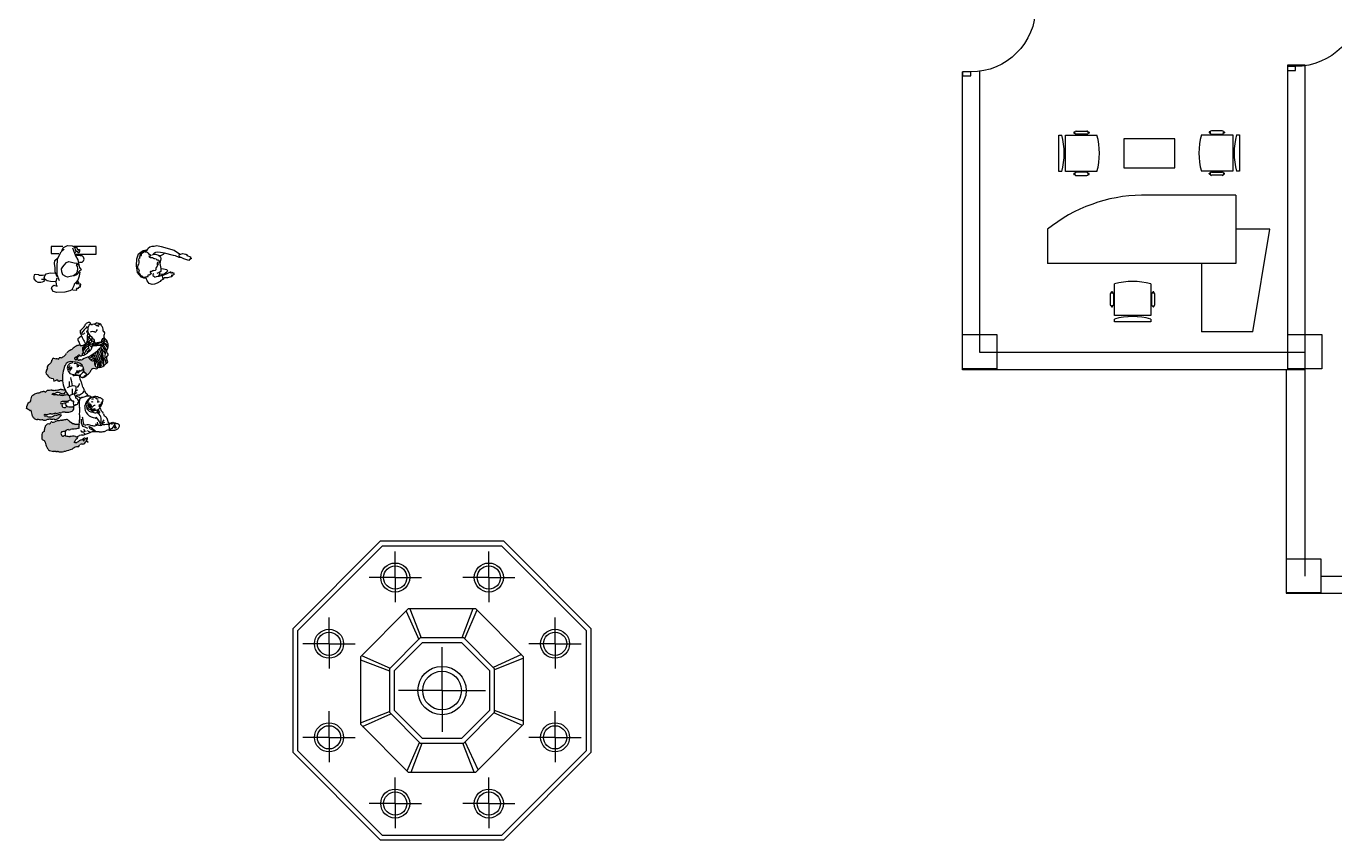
# Model space of a CAD drawing. Header units: millimetres. Extents: x -17017 to 2697, y 1903 to 18260.
# Drawn here: x -17005.772 to -17002.712, y 18220.826 to 18222.729 of the extents above; entities that cross this region are included whole.
import ezdxf

# ---------------------------------------------------------------- set-up
doc = ezdxf.new("R2010")
doc.units = ezdxf.units.MM
for name, color, linetype in [('1', 7, 'Continuous'), ('A-Door', 150, 'Continuous'), ('A-Glaz', 92, 'Continuous'), ('BONGDO', 8, 'Continuous'), ('DIEN HOA', 111, 'Continuous'), ('DIENHOA', 3, 'Continuous'), ('NT', 1, 'Continuous'), ('PUB_TITLE', 4, 'Continuous')]:
    doc.layers.add(name, color=color, linetype=linetype)

# ---------------------------------------------------------------- blocks, each defined once
blk = doc.blocks.new('CHAIREXECUTIVE')
for p, q in [((0, 411), (0, 445)), ((0, 445), (426, 445)), ((0, 0), (0, 369)), ((0, 369), (426, 369)), ((162, 369), (162, 382)), ((264, 369), (264, 382)), ((426, 445), (426, 411)), ((426, 369), (426, 0)), ((-47, 244), (-47, 117)), ((-35, 257), (-35, 266)), ((-22, 257), (-35, 257)), ((-32, 269), (-25, 269)), ((-22, 266), (-22, 257)), ((-9, 117), (-9, 244)), ((435, 117), (435, 244)), ((448, 266), (448, 257)), ((448, 257), (461, 257)), ((457, 269), (451, 269)), ((461, 257), (461, 266)), ((473, 244), (473, 117)), ((-35, 104), (-22, 104)), ((-22, 104), (-35, 104)), ((-35, 104), (-35, 95)), ((-32, 92), (-25, 92)), ((-22, 95), (-22, 104)), ((461, 104), (448, 104)), ((448, 104), (461, 104)), ((448, 95), (448, 104)), ((457, 92), (451, 92)), ((461, 104), (461, 95))]:
    blk.add_line(p, q)
for centre, radius, start, end in [((213, 1165), 783, 254.2216, 285.7784), ((-35, 244), 12.7, 90, 180), ((-32, 266), 3.17, 90, 180), ((-25, 266), 3.17, 0, 90), ((-22, 244), 12.7, 0, 90), ((448, 244), 12.7, 90, 180), ((451, 266), 3.17, 90, 180), ((457, 266), 3.17, 0, 90), ((461, 244), 12.7, 0, 90), ((-35, 117), 12.7, 180, 270), ((-32, 95), 3.17, 180, 270), ((-25, 95), 3.17, 270, 0), ((-22, 117), 12.7, 270, 0), ((213, 754), 783, 254.2216, 285.7784), ((448, 117), 12.7, 180, 270), ((451, 95), 3.17, 180, 270), ((457, 95), 3.17, 270, 0), ((461, 117), 12.7, 270, 0)]:
    blk.add_arc(centre, radius, start, end)
blk = doc.blocks.new('desk')
at = {"color": 0}
for p, q in [((-89.837, 100.636), (-90.237, 100.636)), ((-90.237, 98.436), (-90.237, 100.636)), ((-89.437, 98.436), (-89.437, 99.536)), ((-91.037, 98.236), (-91.037, 98.836)), ((-90.237, 98.836), (-91.037, 98.836)), ((-89.437, 98.436), (-90.237, 98.436)), ((-89.837, 98.036), (-89.837, 98.436)), ((-91.037, 98.236), (-89.837, 98.036))]:
    blk.add_line(p, q, dxfattribs=at)
blk.add_lwpolyline([(-89.119, 99.742), (-89.119, 99.148), (-88.78, 99.148), (-88.78, 99.742)], close=True, dxfattribs=at)
blk.add_arc((-91.24, 99.503), 1.803, 1.0469, 38.9193, dxfattribs=at)
at = {"color": 0, "xscale": 0.001000000000004775, "yscale": 0.001000000000004775, "zscale": 0.001000000000004775}
blk.add_blockref('CHAIREXECUTIVE', (-89.162, 100.058), dxfattribs=at)
for p, rotation in [((-90.475, 99.428), 90), ((-88.733, 98.837), 180)]:
    blk.add_blockref('CHAIREXECUTIVE', p, dxfattribs=dict(at, rotation=rotation))
blk = doc.blocks.new('A$C087A3AA9')
at = {"layer": 'A-Door'}
for points in [[(853, 95), (853, 853), (805, 853), (805, 95)], [(47, 95), (47, 0), (0, 0), (0, 95)], [(900, 95), (900, 0), (853, 0), (853, 95)]]:
    blk.add_lwpolyline(points, close=True, dxfattribs=at)
at = {"layer": 'A-Glaz'}
blk.add_line((829, 853), (829, 95), dxfattribs=at)
at = {"layer": 'NT'}
blk.add_arc((805, 95), 758, 90, 180, dxfattribs=at)
blk = doc.blocks.new('DIAODENG')
at = {"layer": '1'}
for q in [(0, 450), (-450, 0), (0, -450), (426, 0)]:
    blk.add_line((0, 0), q, dxfattribs=at)
blk.add_circle((0, 0), 200, dxfattribs=at)
at = {"layer": 'PUB_TITLE', "color": 4}
blk.add_circle((0, 0), 250, dxfattribs=at)
blk = doc.blocks.new('DP022')
at = {"layer": '1'}
for p, q in [((-372, 821), (-240, 529)), ((-334, 844), (-215, 544)), ((318, 844), (205, 544)), ((361, 832), (232, 536)), ((-844, 318), (-544, 205)), ((-832, 361), (-536, 232)), ((821, 372), (529, 240)), ((844, 334), (544, 215)), ((-844, -334), (-544, -215)), ((-821, -372), (-529, -240)), ((832, -361), (536, -232)), ((844, -318), (544, -205)), ((-361, -832), (-232, -536)), ((372, -821), (240, -529)), ((-318, -844), (-205, -544)), ((334, -844), (215, -544))]:
    blk.add_line(p, q, dxfattribs=at)
at = {"layer": '1', "color": 1}
for points in [[(639, 1544), (-639, 1544), (-1544, 639), (-1544, -639), (-639, -1544), (639, -1544), (1544, -639), (1544, 639)], [(349, 844), (-349, 844), (-844, 349), (-844, -349), (-349, -844), (349, -844), (844, -349), (844, 349)], [(225, 544), (-225, 544), (-544, 225), (-544, -225), (-225, -544), (225, -544), (544, -225), (544, 225)], [(204, 494), (-204, 494), (-494, 204), (-494, -204), (-204, -494), (204, -494), (494, -204), (494, 204)]]:
    blk.add_lwpolyline(points, close=True, dxfattribs=at)
at = {"layer": 'PUB_TITLE', "color": 4}
blk.add_lwpolyline([(619, 1494), (-619, 1494), (-1494, 619), (-1494, -619), (-619, -1494), (619, -1494), (1494, -619), (1494, 619)], close=True, dxfattribs=at)
at = {"layer": '1', "xscale": 0.6, "yscale": 0.6, "zscale": 0.6}
for p in [(-484, 1169), (484, 1169), (-1169, 484), (1169, 484), (-1169, -484), (1169, -484), (-484, -1169), (484, -1169)]:
    blk.add_blockref('DIAODENG', p, dxfattribs=at)
at = {"layer": '1'}
blk.add_blockref('DIAODENG', (0, 0), dxfattribs=at)
blk = doc.blocks.new('n39')
at = {"layer": 'BONGDO'}
h = blk.add_hatch(color=256, dxfattribs=at)
h.dxf.hatch_style = 1
h.paths.add_polyline_path([(-216, 382, -0.402822), (-124, 426, -0.170226), (-15, 390, -0.183566), (3, 316, 0.351445), (21, 299, -0.281692), (37, 269, 0.05894), (75, 302, -0.100457), (95, 337, -0.202492), (118, 350, 0.063842), (156, 345, 0.041572), (171, 364, -0.000659), (171, 364, 0.011392), (170, 364, -0.283194), (135, 380, -0.163814), (132, 426, 0.331273), (131, 437, 0.126647), (117, 438, -0.202554), (94, 441, 0.154215), (82, 452, -0.1664), (57, 485, 0.062284), (-10, 456, -0.029984), (-35, 448, 0.151735), (-45, 448, -0.129472), (-63, 445, 0.179628), (-90, 451, -0.00909), (-101, 460, -0.060256), (-104, 471, -0.073175), (-91, 483, 0.005102), (-65, 499, -0.079175), (-46, 506, 0.337682), (-23, 499, -0.043928), (-17, 502, -0.256333), (-2, 536, -0.225133), (-10, 590, -0.10641), (25, 637, -0.18564), (-37, 619, 0.065767), (-39, 632, -0.053368), (-74, 618, 0.052492), (-102, 602, 0.093556), (-109, 594, 0.051355), (-134, 576, -0.031852), (-148, 566, 0.072633), (-173, 551, 0.067868), (-196, 528, -0.061147), (-220, 496, -0.06476), (-260, 474, 0.042214), (-285, 474, -0.198974), (-296, 457, 0.079324), (-320, 462, -0.026377), (-348, 470, 0.480336), (-368, 447, -0.169308), (-383, 414, -0.019677), (-412, 388, 0.094463), (-425, 365, 0.075429), (-420, 348, -0.101521), (-432, 324, 0.074918), (-440, 300, 0.25), (-425, 276, 0.270045), (-354, 232, 0.022363), (-346, 200, 0.053792), (-309, 218, -0.286891), (-292, 201, 0.228205), (-272, 208, 0.042704), (-245, 207, -0.123393)])
h = blk.add_hatch(color=256, dxfattribs=at)
h.dxf.hatch_style = 1
h.paths.add_polyline_path([(-334, -175, -0.059969), (-318, -176, 0.042073), (-286, -171, -0.150353), (-274, -169, 0.102718), (-255, -164, -0.04706), (-213, -162, 0.011746), (-156, -160, 0.220975), (-114, -128, 0.082448), (-114, -90, -0.062528), (-125, -97, -0.07644), (-189, -95, 0.263122), (-208, -106, -0.223207), (-248, -96, -0.27712), (-246, -65), (-248, -64, 0.183939), (-260, -67, -0.52324), (-262, -41, -0.142596), (-234, -37, -0.127222), (-193, -38, -0.111353), (-147, -19, -0.247247), (-163, 32), (-171, 29, -0.013638), (-182, 44, 0.033341), (-196, 40, 0.01322), (-246, 32, -0.002825), (-268, 38, 0.104525), (-284, 40, -0.030189), (-306, 42, 0.021726), (-338, 42, -0.062251), (-370, 47, -0.199994), (-351, 56, 0.064723), (-325, 62, -0.240394), (-295, 67, -0.09838), (-263, 57, 0.143993), (-221, 57, 0.138189), (-207, 83, -0.013794), (-215, 100, -0.031863), (-256, 103, 0.055542), (-286, 101, -0.009815), (-351, 94, -0.078452), (-368, 95, 0.075862), (-398, 92, 0.039144), (-424, 90), (-449, 70, 0.485208), (-473, 78, 0.061126), (-522, 61, 0.069304), (-536, 60, 0.064385), (-581, 42, 0.061191), (-603, 24, -0.024321), (-617, -35, -0.136089), (-629, -45), (-634, -47, 0.259816), (-668, -120, -0.101627), (-629, -142), (-615, -140, -0.028508), (-596, -208, 0.153298), (-576, -234, 0.085988), (-541, -250, -0.051411), (-514, -251, -0.054003), (-495, -256, -0.320318), (-476, -250, 0.040167), (-455, -257, 0.074374), (-433, -252, -0.076532), (-386, -244, 0.025266), (-346, -240), (-339, -248, 0.186965), (-295, -234, 0.0045), (-258, -198, 0.178199), (-308, -195, -0.06157), (-334, -194, -0.116019), (-375, -215, -0.15364), (-421, -213, 0.136005), (-453, -210, -0.385276), (-453, -186, 0.140477), (-398, -180, -0.084078), (-379, -182, 0.051058)])
h = blk.add_hatch(color=256, dxfattribs=at)
h.dxf.hatch_style = 1
h.paths.add_polyline_path([(-181, -442, -0.01559), (-211, -441, -0.011727), (-213, -432, -0.017272), (-238, -442, -0.358134), (-251, -440, -0.292053), (-260, -420, -0.351026), (-253, -392, -0.057942), (-214, -387), (-212, -387, -0.095127), (-204, -377, -0.174955), (-176, -366, 0.109768), (-150, -363, -0.02393), (-93, -358, -0.064759), (-49, -349, 0.394517), (-55, -332, -0.111198), (-55, -309, 0.022543), (-106, -304), (-109, -300, 0.165781), (-132, -298), (-135, -282, -0.075147), (-158, -274, -0.010543), (-184, -252, 0.132038), (-200, -249, 0.02259), (-245, -255, -0.114674), (-259, -256, 0.166974), (-274, -260, 0.013009), (-296, -263, 0.133193), (-337, -274, -0.101976), (-368, -276, 0.097573), (-382, -277, -0.194388), (-396, -301, 0.135), (-425, -301, 0.205544), (-450, -335, 0.107832), (-458, -386, 0.13677), (-484, -407, 0.072639), (-487, -475, 0.135772), (-461, -492, -0.138639), (-448, -514, 0.081172), (-429, -571, 0.104818), (-408, -601, 0.139644), (-353, -619, -0.10127), (-321, -623, 0.089702), (-302, -622, -0.160644), (-290, -627, 0.068711), (-229, -621, -0.077039), (-212, -622, -0.033217), (-138, -599, -0.049696), (-109, -579, -0.093539), (-81, -568, -0.067155), (-57, -566, 0.02995), (-40, -540, -0.003185), (-15, -534, 0.04249), (8, -531, 0.109916), (25, -514, 0.027891), (46, -475, 0.027251), (47, -462), (45, -459, 0.045082), (32, -477, 0.127569), (16, -465, 0.143761), (2, -470, -0.017356), (-21, -485, 0.205251), (-50, -496, -0.117529), (-70, -509, -0.329897), (-110, -514, 0.106013), (-96, -494, 0.07846), (-90, -483, -0.082939), (-78, -472, 0.034442), (-70, -467, 0.360987), (-71, -447), (-71, -446, -0.0067), (-79, -448, -0.173955), (-94, -445, 0.084405), (-158, -447, -0.059446)])
h.paths.add_polyline_path([(9, -483), (9, -483), (9, -483), (9, -483)], flags=16)
for p, q in [((-424, 90), (-449, 70)), ((-215, 100), (-212, 100)), ((-207, 83), (-207, 90)), ((-629, -45), (-634, -47)), ((-629, -142), (-615, -140)), ((-248, -64), (-246, -65)), ((-246, -65), (-237, -65)), ((-192, -39), (-178, -39)), ((-114, -91), (-114, -88)), ((-346, -240), (-339, -248)), ((-132, -298), (-135, -282)), ((-109, -300), (-106, -304)), ((-106, -304), (-106, -304)), ((-71, -447), (-71, -445)), ((-55, -309), (-51, -309)), ((9, -483), (-5, -491)), ((-5, -497), (7, -491)), ((-5, -491), (-5, -497)), ((7, -491), (9, -483)), ((9, -483), (9, -477)), ((17, -489), (9, -483)), ((35, -497), (51, -513)), ((54, -511), (36, -494)), ((47, -462), (45, -459)), ((51, -513), (54, -511))]:
    blk.add_line(p, q, dxfattribs=at)
for centre, radius, start, end in [((-14, 476), 154, 112.9118, 123.6905), ((-123, 790), 179, 285.9457, 297.0579), ((-349, 450), 19.1, 87.6782, 190.3047), ((-260, 736), 280, 251.5647, 257.5904), ((-323, 386), 75.9, 69.163, 89.851), ((-311, 479), 26.6, 302.2761, 347.2897), ((-267, 329), 145, 87.4562, 97.1251), ((-323, 640), 177, 290.8071, 305.6284), ((-340, 612), 166, 315.8556, 329.852), ((-102, 457), 118, 127.2354, 142.7657), ((-110, 471), 102, 111.6735, 128.2907), ((-225, 679), 137, 304.509, 311.8064), ((-36, 466), 147, 119.8747, 131.634), ((-85, 579), 28.6, 120.9643, 149.0367), ((-358, 286), 83.2, 152.9963, 170.1344), ((-486, 365), 67.6, 322.7657, 345.9531), ((-357, 343), 71.4, 140.7648, 162.3502), ((-368, 373), 57.9, 187.762, 205.0165), ((-721, 774), 494, 308.6603, 313.1695), ((-423, 451), 55.3, 316.9754, 355.4134), ((172, 269), 103, 138.271, 161.217), ((122, 317), 33.3, 96.5821, 142.3706), ((156, 497), 151, 255.3882, 270), ((54, 446), 144, 315.607, 324.7829), ((-409, 302), 30.4, 182.8908, 239.0358), ((-353, 315), 82.1, 208.346, 268.7939), ((11, 304), 372, 191.0646, 196.1889), ((-410, 382), 192, 289.1884, 301.5047), ((-314, 195), 22.9, 14.6206, 78.6515), ((-289, 225), 23.9, 263.5802, 315.0005), ((-253, 366), 159, 263.2087, 272.386), ((-82, 445), 212, 304.3014, 317.643), ((-1208, 139), 615, 343.6416, 349.2145), ((-516, -57), 119, 123.3075, 137.314), ((-492, -122), 187, 103.8391, 118.5748), ((-525, 10), 51.1, 87.5107, 103.3687), ((-427, -132), 215, 102.3611, 116.3527), ((-464, 65), 16.1, 19.801, 123.3331), ((-403, -75), 167, 88.452, 97.4186), ((-372, -5), 100, 87.663, 105.0159), ((-349, 29), 27.2, 93.9431, 139.1816), ((-332, 173), 131, 253.4146, 267.663), ((-355, 150), 55.9, 256.6302, 274.5734), ((-505, 1749), 1663, 275.3444, 277.5938), ((-359, 159), 103, 274.1844, 288.9973), ((-322, -327), 369, 87.5107, 92.4893), ((-305, 35), 33.6, 73.0453, 127.1136), ((-278, 223), 184, 261.3479, 268.2645), ((-304, -19), 86.3, 61.4106, 83.8852), ((-262, -33), 136, 87.4555, 100.1718), ((-279, 1), 38.9, 73.3026, 97.1712), ((276, 1988), 2024, 254.4229, 255.0703), ((-242, 129), 74.6, 253.6123, 286.3877), ((-209, 417), 317, 261.6169, 268.9169), ((-69, -899), 948, 97.6952, 100.7248), ((-261, 95), 54.8, 316.7865, 348.2578), ((-165, -64), 109, 95.9055, 106.7118), ((-585, -115), 82.8, 125.5508, 183.8082), ((-702, -227), 112, 49.1779, 72.3894), ((-641, -18), 29.3, 294.3028, 325.3017), ((-1203, -338), 621, 12.086, 18.6177), ((-252, -53), 15.5, 127.7724, 238.2539), ((-241, -86), 49.6, 82.0938, 114.5556), ((-250, -82), 18.2, 81.0424, 122.7322), ((-216, -117), 82.1, 73.3026, 103.0612), ((-169, -98), 62.8, 282.3793, 332.2221), ((-228, -109), 116, 350.8688, 9.1312), ((-543, -189), 55.8, 199.4421, 234.3041), ((-514, -142), 111, 236.313, 255.9716), ((-534, -383), 134, 81.3216, 93.0937), ((-526, -340), 89.6, 69.7831, 82.1476), ((-481, -266), 17.5, 71.7172, 142.7619), ((-424, -124), 136, 247.5229, 256.7236), ((-441, -198), 17.4, 137.8591, 222.1409), ((-459, -180), 76.2, 273.4678, 290.4817), ((-436, -87), 101, 260.195, 292.1808), ((-443, -271), 61.7, 68.6844, 99.6643), ((-398, -347), 52.8, 120.4666, 166.9267), ((-385, -400), 156, 90.1767, 107.6824), ((-410, -355), 55.6, 74.6232, 105.3768), ((-394, -141), 76.9, 250.0415, 284.98), ((-393, -236), 56.2, 76.3028, 95.5269), ((-418, -272), 36.6, 308.3774, 352.3791), ((-406, 154), 399, 272.8152, 278.6046), ((-373, -312), 35.9, 82.2345, 104.5261), ((-390, 40), 222, 272.6422, 284.3337), ((-400, -119), 99.3, 284.8341, 311.3053), ((-357, -199), 78.3, 262.0863, 285.3768), ((-335, -184), 64.1, 266.4681, 308.8282), ((-296, -343), 80.1, 90, 120.347), ((-329, -245), 70, 80.8459, 94.5734), ((-316, -86), 109, 260.0914, 274.1844), ((-330, 13), 189, 273.6518, 283.2885), ((-288, -264), 71.8, 65.927, 106.343), ((-219, -696), 440, 97.1253, 100.1067), ((-2245, 1827), 2837, 313.4201, 314.4514), ((-277, -190), 20.7, 82.3601, 116.5624), ((-277, -120), 49.5, 273.691, 297.1499), ((-260, -279), 23, 86.9871, 124.9049), ((-254, -226), 30.3, 259.779, 285.946), ((-227, -383), 221, 86.4587, 97.2361), ((-154, -756), 509, 95.1946, 100.3363), ((-242, 1063), 1225, 271.3168, 274.0086), ((-197, -279), 30.3, 64.798, 95.4696), ((347, 370), 818, 229.4927, 232.2714), ((-119, -203), 80.8, 238.4771, 258.4394), ((-122, -333), 36.1, 68.1815, 105.8333), ((-134, -878), 575, 82.0925, 87.2427), ((-253, -452), 235, 168.7996, 185.4181), ((-434, -443), 61.8, 112.7152, 143.8673), ((-336, -379), 122, 158.601, 183.2192), ((-83, -458), 15.6, 324.2472, 43.6428), ((-442, -436), 59.2, 220.1549, 251.0823), ((-492, -526), 45.8, 15.717, 47.2895), ((-265, -483), 186, 189.3598, 207.9224), ((-347, -535), 89, 203.1978, 227.1329), ((-348, -514), 106, 235.4506, 267.249), ((0, -1167), 585, 103.6705, 111.2804), ((-24, -733), 176, 118.9352, 130.3152), ((-150, -471), 58.5, 311.9884, 336.1944), ((-94, -484), 34.3, 241.207, 314.2373), ((-66, -648), 81.3, 100.631, 122.0064), ((-130, -469), 42.3, 323.1312, 341.0762), ((-53, -513), 47.2, 121.9424, 140.9073), ((-64, -656), 89.9, 85.5867, 100.9545), ((-114, -410), 71.9, 299.7459, 307.6364), ((-86, -460), 51.3, 288.6558, 315.0012), ((-266, -416), 257, 324.2944, 331.1564), ((-22, -524), 38.9, 88.5311, 135.5429), ((457, -2528), 2049, 103.3069, 104.0368), ((-217, -142), 395, 299.7138, 303.6911), ((-20, -400), 134, 272.0455, 281.7775), ((18, -491), 26.2, 95.4406, 128.1639), ((-23, -485), 55.7, 302.7363, 329.4279), ((1, -501), 39.1, 38.9899, 68.0695), ((-321, -303), 405, 328.7373, 334.9075), ((133, -540), 120, 137.6037, 147.9288), ((-67, -456), 114, 350.5381, 356.7821), ((-345, -700), 80.8, 72.3621, 95.4925), ((-314, -571), 52, 261.8696, 282.3728), ((-304, -643), 21.6, 47.7841, 84.2892), ((-284, -403), 224, 268.5497, 284.2725), ((-225, -677), 56.1, 76.6152, 94.2366)]:
    blk.add_arc(centre, radius, start, end, dxfattribs=at)
at = {"layer": 'DIENHOA'}
for p, q in [((36, 774), (52, 776)), ((-60, 294), (-37, 335)), ((7, 247), (-1, 255)), ((29, 258), (18, 272)), ((-107, 52), (-171, 29)), ((-131, 113), (-134, 43)), ((-147, -19), (-142, -19)), ((-117, -37), (-115, -47)), ((-112, -37), (-117, -37)), ((-106, -83), (-90, -71)), ((-90, -71), (-77, -71)), ((-63, -43), (-53, -38)), ((55, -83), (57, -106)), ((163, -28), (177, -26)), ((138, -226), (141, -236)), ((141, -236), (150, -220)), ((210, -297), (243, -251)), ((245, -284), (210, -297)), ((310, -294), (313, -292)), ((313, -292), (319, -291)), ((323, -299), (324, -291)), ((334, -302), (323, -299)), ((324, -287), (339, -277)), ((334, -302), (324, -287)), ((339, -277), (350, -293)), ((373, -299), (374, -291)), ((-214, -387), (-205, -387)), ((13, -379), (32, -384)), ((301, -370), (325, -353)), ((354, -331), (351, -326)), ((370, -347), (354, -331)), ((362, -309), (380, -335)), ((380, -349), (370, -347)), ((380, -335), (381, -344)), ((381, -344), (380, -349))]:
    blk.add_line(p, q, dxfattribs=at)
for centre, radius, start, end in [((-151, 953), 196, 305.2918, 320.8274), ((-15, 788), 23.1, 166.5048, 203.4343), ((-69, 768), 35, 350.0382, 18.4343), ((-12, 783), 31.7, 223.5547, 326.702), ((803, 121), 1046, 136.5528, 142.091), ((-117, 944), 164, 315.7725, 331.461), ((60, 852), 34.9, 96.882, 156.86), ((62, 772), 26.4, 119.3554, 176.2752), ((94, 744), 47.2, 148.6384, 184.9699), ((91, 791), 42.5, 166.5386, 195.544), ((219, 795), 169, 169.5339, 177.986), ((-68, 731), 128, 13.4206, 22.4311), ((-3, 871), 71.9, 320.5732, 338.2044), ((65, 831), 56.6, 86.4235, 99.3015), ((36, 856), 30.5, 336.6051, 6.3383), ((79, 853), 14.1, 54.9373, 152.7352), ((69, 869), 17.8, 345.6512, 93.6349), ((108, 716), 63.8, 70.1892, 119.0618), ((104, 941), 78.3, 256.9377, 271.9755), ((137, 754), 113, 92.7271, 105.3168), ((137, 790), 15.8, 242.758, 326.8439), ((169, 830), 52.5, 104.2541, 135.2503), ((214, 972), 134, 231.9677, 255.9598), ((178, 783), 28.1, 126.8695, 182.2899), ((141, 942), 90.2, 277.7875, 305.2643), ((151, 803), 77.5, 57.5211, 86.6767), ((199, 859), 11.4, 61.3824, 122.437), ((232, 866), 27.8, 173.4969, 208.0655), ((148, 796), 82.3, 356.0926, 43.5195), ((241, 786), 11.8, 156.0021, 231.666), ((235, 738), 38.9, 70.6357, 91.5582), ((227, 762), 24.1, 318.7601, 31.9717), ((12, 622), 107, 107.6447, 136.4037), ((6, 696), 71.6, 180, 216.3547), ((-87, 619), 49.8, 0.3871, 44.9989), ((-30, 709), 90.2, 265.4518, 307.5184), ((583, 984), 657, 199.8274, 211.8892), ((150, 476), 186, 119.7356, 151.2029), ((118, 532), 141, 131.3504, 155.6464), ((123, 484), 145, 115.9055, 154.3103), ((-17, 687), 65, 310.3644, 355.1805), ((-188, 709), 237, 353.3999, 7.5471), ((124, 634), 87.3, 127.1591, 151.1093), ((111, 673), 63.7, 177.3475, 221.1866), ((100, 676), 58, 115.3761, 149.7639), ((132, 613), 85.1, 121.1508, 157.4498), ((693, 1277), 820, 219.0608, 225.985), ((84, 618), 24.2, 148.781, 185.7697), ((-144, 575), 207, 2.3082, 11.3102), ((94, 620), 33.5, 121.4204, 160.8291), ((122, 663), 66.9, 208.55, 223.9591), ((-75, 741), 150, 345.6784, 358.6971), ((84, 707), 14, 192.9949, 281.1959), ((90, 616), 19.3, 107.8355, 171.7022), ((39, 560), 66.5, 36.1707, 58.3696), ((70, 676), 28, 284.5599, 356.0299), ((63, 730), 97.3, 282.4171, 312.9356), ((124, 706), 41.6, 197.829, 244.5816), ((72, 494), 200, 75.3697, 85.8152), ((141, 591), 49, 102.6791, 170.8703), ((95, 594), 75.3, 64.9856, 81.4694), ((136, 590), 34.1, 101.7939, 142.4598), ((183, 68), 548, 87.7933, 97.7647), ((104, 670), 26.1, 341.3328, 42.2653), ((154, 666), 25.7, 190.3019, 217.9766), ((129, 505), 119, 75.4955, 90), ((135, 532), 107, 72.4903, 92.8985), ((141, 660), 11.9, 233.6076, 290.6812), ((57, 1198), 557, 279.1328, 286.0747), ((351, 519), 217, 147.7455, 153.4651), ((118, 685), 71.2, 314.309, 335.7895), ((151, 355), 280, 78.3079, 86.5936), ((111, 411), 258, 61.0834, 72.5463), ((203, 588), 27.2, 42.5656, 87.7095), ((139, 600), 67.6, 0, 13.4204), ((182, 513), 119, 65.9145, 77.5929), ((190, 677), 24.7, 326.3178, 19.6838), ((287, 649), 82.2, 142.269, 153.4417), ((178, 581), 94.3, 48.538, 67.8925), ((177, 582), 113, 53.7584, 70.2621), ((221, 723), 24.5, 272.7271, 329.6195), ((83, 686), 161, 330.7643, 9.0047), ((149, 531), 122, 10.1492, 48.1222), ((221, 680), 26.1, 29.4297, 60.8306), ((187, 537), 111, 27.4718, 63.8299), ((263, 726), 26.2, 132.8403, 216.4412), ((172, 518), 150, 37.5334, 62.8336), ((349, 786), 131, 215.0772, 230.5711), ((194, 530), 151, 54.2091, 70.7334), ((220, 587), 108, 64.8521, 77.3012), ((131, 598), 161, 15.5663, 32.6229), ((218, 614), 72.7, 323.1286, 13.7499), ((270, 630), 19.4, 4.2079, 34.8719), ((-57, 433), 60.6, 124.507, 141.2476), ((-55, 479), 49.9, 188.7466, 202.5395), ((145, 747), 379, 229.4003, 231.4835), ((-847, 1803), 1521, 299.7931, 300.9623), ((-82, 500), 27.1, 255.6781, 303.6407), ((-40, 332), 138, 100.0678, 108.0032), ((-72, 622), 134, 270, 279.5267), ((-33, 443), 64, 101.0403, 119.148), ((-30, 517), 19.6, 215.1331, 289.7688), ((-1, 464), 40.8, 103.5697, 122.6766), ((22, 506), 38.9, 128.2323, 183.1562), ((50, 571), 63, 163.0006, 213.7511), ((-12, 561), 56.7, 271.2396, 299.6031), ((140, 203), 294, 104.8302, 120.7083), ((56, 570), 67.2, 210.3274, 237.4277), ((147, 474), 146, 125.1949, 160.7785), ((-361, 1087), 688, 303.2173, 307.2149), ((137, 489), 106, 130.1736, 159.8997), ((-51, 687), 182, 305.6375, 320.3542), ((118, 506), 64.8, 198.5962, 236.3861), ((-436, 382), 539, 18.6589, 21.9611), ((-1967, 3556), 3681, 303.4993, 305.3548), ((36, 551), 88.6, 289.2467, 321.515), ((70, 508), 58.9, 283.7191, 318.8892), ((-109, 660), 218, 335.7301, 346.1296), ((121, 576), 36.9, 108.6439, 141.5447), ((-203, 388), 327, 16.4777, 22.0785), ((180, 488), 69.7, 150.8382, 185.6631), ((174, 497), 65.6, 194.0346, 205.0342), ((127, 480), 16.7, 220.5977, 288.4761), ((296, 403), 183, 160.5203, 168.7249), ((191, 533), 73.1, 187.5743, 205.9127), ((248, 546), 130, 200.0692, 209.3302), ((388, 445), 256, 171.6953, 182.1191), ((112, 460), 31.6, 22.3771, 44.9964), ((200, 535), 61.4, 177.8732, 205.7862), ((221, 493), 82.8, 194.321, 207.0652), ((36, 438), 130, 12.4848, 33.0401), ((314, 566), 158, 185.709, 209.861), ((204, 542), 43.4, 149.0686, 162.4735), ((118, 438), 53, 16.1055, 31.5011), ((-250, 1057), 646, 310.1776, 314.9011), ((212, 568), 44.2, 184.095, 230.2534), ((420, 562), 254, 197.0358, 202.6239), ((25, 514), 159, 1.0287, 6.9521), ((290, 579), 122, 210.376, 215.9745), ((117, 425), 78.9, 10.7034, 29.4041), ((-343, 352), 577, 9.4888, 23.3549), ((1534, 899), 1398, 196.2608, 199.4525), ((248, 601), 43.7, 183.1962, 213.6195), ((387, 315), 208, 122.7719, 150.5826), ((-487, 384), 725, 6.4626, 15.3937), ((381, 631), 168, 197.4007, 222.5066), ((151, 529), 107, 338.6422, 47.0988), ((136, 394), 131, 7.8091, 34.1238), ((298, 551), 29.2, 138.241, 209.2502), ((278, 486), 5.99, 132.6025, 204.7764), ((217, 478), 81.7, 29.4773, 46.8403), ((202, 465), 73.2, 352.6472, 14.8567), ((197, 590), 126, 307.6461, 316.7196), ((275, 510), 15.2, 336.5701, 31.0585), ((119, 237), 365, 156.566, 184.91), ((-147, 357), 73.4, 71.7681, 159.5308), ((-134, 356), 55, 103.3345, 193.5126), ((-279, 287), 108, 14.7008, 31.9518), ((-82, 320), 100, 138.9458, 161.9346), ((99, 247), 289, 156.3632, 162.5256), ((-130, 331), 48.6, 200.9422, 267.3044), ((50, 174), 271, 134.203, 144.4629), ((-65, 266), 109, 136.6067, 155.0752), ((-149, 436), 26.6, 273.8872, 338.1365), ((70, 211), 252, 143.1307, 148.8318), ((-121, 252), 174, 52.3161, 90.9586), ((-96, 361), 46.4, 57.7372, 112.504), ((-174, 364), 110, 312.1345, 339.2063), ((-84, 411), 40.6, 58.324, 99.0574), ((-65, 369), 21.4, 77.4698, 136.7364), ((-56, 345), 29.1, 89.5836, 142.5245), ((-44, 428), 34.7, 121.667, 142.3042), ((-32, 454), 67.4, 233.972, 255.9932), ((136, 269), 208, 164.4278, 173.3143), ((68, 223), 159, 141.0636, 149.6824), ((-59, 481), 35.8, 263.9913, 293.5), ((-68, 345), 75.4, 283.9647, 339.4444), ((366, 1475), 1163, 249.1451, 251.0212), ((-39, 433), 16.4, 75.4702, 109.9821), ((-84, 660), 217, 283.0686, 289.9384), ((130, 218), 190, 142.6513, 149.9698), ((-103, 330), 106, 353.8297, 34.0453), ((-36, 330), 31.9, 344.6513, 29.8983), ((23, 319), 20.4, 183.5759, 264.9977), ((71, 427), 26.6, 30.9716, 66.0387), ((109, 467), 29.9, 240.2565, 286.0587), ((122, 412), 26.9, 71.6192, 100.4909), ((202, 408), 72.5, 165.3979, 202.6109), ((117, 451), 31, 296.441, 6.4909), ((124, 431), 9.35, 330.4681, 43.7827), ((219, 368), 84.6, 145.1412, 171.9513), ((166, 400), 36.6, 212.7367, 275.9838), ((90, 407), 74.5, 20.7924, 39.5846), ((150, 420), 3.05, 269.5031, 352.8759), ((26, 464), 135, 340.7317, 349.3006), ((181, 446), 24.9, 210.2533, 223.4796), ((75, 365), 109, 28.7821, 35.9063), ((212, 382), 49.1, 165.9654, 192.0593), ((187, 389), 22.9, 139.4023, 167.4734), ((179, 378), 16.5, 200.8521, 240.4799), ((217, 468), 50.3, 196.9888, 213.4079), ((134, 415), 37.3, 343.5061, 3.6422), ((170, 330), 33.5, 61.16, 90), ((210, 433), 42, 201.0351, 208.5097), ((159, 394), 23.6, 33.4518, 52.5912), ((135, 409), 50.8, 21.7031, 38.1537), ((116, 383), 67.1, 359.9418, 21.2949), ((271, 493), 110, 216.4658, 222.106), ((732, 446), 553, 186.5658, 189.0013), ((168, 476), 118, 278.6684, 319.3752), ((127, 398), 65, 1.9904, 18.8225), ((1298, 499), 1110, 185.1014, 187.1139), ((205, 444), 11.5, 201.7989, 233.3313), ((158, 408), 48.9, 359.8665, 34.1111), ((46, 379), 163, 354.9723, 9.9377), ((498, 572), 318, 208.1532, 213.768), ((55, 417), 184, 351.0691, 12.7361), ((216, 385), 20.3, 345.4007, 31.6982), ((289, 361), 49.4, 113.4081, 129.804), ((310, 418), 45.7, 139.1313, 158.894), ((149, 504), 155, 321.1686, 330.2546), ((695, 493), 422, 185.0813, 186.3405), ((260, 428), 23.9, 356.0993, 47.9754), ((86, 241), 333, 186.0088, 219.4156), ((295, 176), 462, 177.2292, 184.6192), ((-1111, -8), 995, 8.8964, 14.5993), ((-33, 738), 466, 257.738, 267.9624), ((-113, 276), 10.6, 156.2356, 298.5265), ((-99, 252), 17.4, 88.1803, 118.3013), ((-112, -171), 440, 81.4839, 88.3316), ((-294, 281), 272, 325.4819, 336.7974), ((95, 275), 146, 184.4047, 214.3203), ((-47, 282), 17.1, 271.9092, 355.2995), ((5, 282), 47.1, 201.9664, 228.4676), ((-6, 337), 91.9, 257.5948, 272.2458), ((-401, 47), 403, 11.9784, 21.0973), ((18, 275), 36.8, 219.9625, 234.2979), ((-15, 318), 74.6, 279.4318, 298.927), ((50, 283), 43.2, 202.3882, 224.9447), ((5, 271), 32.1, 348.6324, 60.2546), ((-14, 318), 73.6, 298.7271, 313.7818), ((-124, 42), 103, 68.8316, 129.2202), ((-107, 22), 56.8, 169.7613, 251.8157), ((-148, 4), 58, 357.4899, 52.4531), ((-204, 120), 119, 324.9279, 8.7991), ((-109, 129), 71.6, 274.3118, 299.8299), ((-70, 69), 25.2, 80.6327, 145.4395), ((-98, -43), 45.1, 6.6473, 79.6461), ((-59, 3), 35.7, 78.4124, 141.2071), ((-110, -82), 110, 47.9485, 77.428), ((-116, 175), 152, 295.2658, 306.4639), ((-5, -28), 41.8, 106.5543, 148.0835), ((-43, 107), 56.1, 287.4767, 345.3764), ((-627, 2504), 2566, 283.7602, 284.8392), ((-74, 75), 87.2, 11.3121, 39.512), ((138, 129), 131, 196.2983, 210.9687), ((212, -145), 205, 127.4905, 165.5085), ((-4, 3), 65.7, 20.8781, 63.9636), ((51, -67), 93.1, 79.4038, 103.324), ((159, -94), 123, 122.3548, 181.8036), ((72, 5), 20.6, 10.5318, 100.0802), ((147, -96), 118, 91.5312, 117.0299), ((126, -77), 86.5, 81.1807, 106.9901), ((151, -22), 23.1, 72.5708, 124.1631), ((106, -150), 176, 63.2622, 77.5931), ((177, -127), 135, 79.9472, 86.6337), ((258, 65), 83.6, 225.6647, 235.7158), ((-221, -81), 30.3, 135.0057, 208.4632), ((-218, -59), 47.8, 230.9006, 281.2307), ((-185, -379), 324, 94.7144, 100.2325), ((-179, -64), 33.3, 163.6329, 204.5472), ((-127, -130), 113, 100.539, 138.4416), ((-219, -109), 32.6, 25.6236, 74.3386), ((-190, -118), 22.2, 88.6912, 147.6577), ((-150, 112), 211, 259.4421, 276.9269), ((-146, -48), 37.2, 149.5027, 180.8931), ((-123, -46), 13.7, 39.0356, 99.2479), ((-151, -50), 54.3, 298.2545, 321.5725), ((-110, -56), 10.6, 121.5565, 190.527), ((-96, -61), 24.5, 172.9388, 244.5659), ((-86, -49), 23.9, 291.3132, 15.0741), ((94, -70), 146, 169.7347, 195.1735), ((62, -52), 113, 156.0276, 176.0089), ((-112, -131), 68.6, 358.2534, 19.3307), ((-504, -134), 461, 352.6001, 0.1572), ((139, -101), 125, 176.517, 269.7836), ((129, -46), 107, 209.4708, 225.0012), ((116, -70), 92.9, 210.2546, 266.3689), ((-391, -941), 933, 57.7255, 61.5184), ((475, -165), 429, 164.4802, 168.9871), ((608, -467), 665, 143.8372, 146.0235), ((-136, 19), 236, 327.9253, 334.5666), ((39, -52), 60, 294.105, 305.3911), ((90, -80), 20.2, 126.2573, 164.4627), ((102, -153), 35.4, 107.4493, 144.0448), ((142, -146), 81.8, 125.4631, 146.1581), ((65, -73), 15.6, 321.9898, 357.6943), ((98, -80), 18.7, 126.4199, 161.708), ((90, -116), 10.7, 98.6792, 178.2645), ((131, -242), 115, 92.5839, 112.6578), ((101, -2), 37.6, 250.0177, 289.9823), ((73, -91), 20.9, 317.2943, 346.7529), ((85, -103), 17.4, 290.6236, 352.6486), ((96, -98), 3.52, 79.9367, 145.3083), ((110, -35), 26.7, 77.7047, 122.9041), ((105, -157), 13.8, 86.6331, 126.8236), ((131, -115), 30.1, 80.3612, 160.5323), ((431, -701), 645, 116.9832, 120.2439), ((179, -350), 211, 99.2457, 110.1059), ((63, -1), 140, 296.568, 302.6472), ((199, -250), 121, 104.0357, 116.609), ((135, 11), 25, 309.0645, 332.5954), ((147, -117), 109, 77.8619, 87.6624), ((170, -11), 30.6, 249.9518, 307.2817), ((61, -132), 105, 345.4907, 358.5771), ((143, -177), 48.6, 9.6881, 62.0804), ((49, 3), 182, 311.6819, 353.3672), ((213, -137), 64.3, 94.1228, 124.9253), ((150, -65), 44.9, 312.4914, 326.3133), ((171, -184), 68.1, 62.0034, 77.7995), ((227, -118), 49, 120.967, 145.6376), ((118, -162), 93, 6.8812, 23.9609), ((59, 48), 182, 324.1391, 336.6917), ((211, -25), 20.4, 18.927, 90), ((189, -192), 46.9, 13.9397, 62.5239), ((-2, -321), 53.8, 157.6721, 192.5293), ((-495, -203), 454, 347.68, 357.7414), ((14, -196), 61, 177.9963, 204.6245), ((110, -258), 139, 174.5081, 209.5918), ((-226, -278), 222, 3.3662, 15.1777), ((212, -253), 218, 183.334, 194.3483), ((142, -74), 94, 250.4256, 277.6799), ((167, -231), 73.9, 244.7973, 258.3303), ((-26, -388), 243, 17.2491, 43.6007), ((146, -320), 17.3, 16.2402, 71.5638), ((122, -247), 86.5, 335.8724, 68.1971), ((382, -254), 223, 186.3397, 194.2685), ((153, -225), 67.7, 55.8053, 81.8693), ((205, -306), 21.2, 340.4355, 38.6576), ((365, -155), 133, 191.3091, 201.209), ((215, -261), 63.6, 34.6148, 66.1597), ((201, -282), 87.5, 5.1308, 41.007), ((221, -331), 88.4, 21.2695, 40.0282), ((322, -314), 23.4, 120.3351, 167.77), ((322, -314), 23.4, 84.3972, 97.1015), ((367, -344), 53.7, 82.2174, 127.5096), ((408, -349), 61, 125.1397, 168.5165), ((371, -393), 98.7, 66.9059, 88.8552), ((402, -321), 20.2, 346.5821, 67.9924), ((-240, -410), 22.8, 126.3832, 203.7528), ((-239, -422), 21.1, 173.0467, 238.1691), ((-214, -559), 172, 90, 103.2645), ((-244, -433), 9.71, 223.2724, 302.0891), ((-357, -63), 396, 287.3533, 291.7184), ((-182, -402), 33.6, 131.9966, 184.3989), ((-38, -400), 177, 181.4689, 193.1433), ((-181, 30), 471, 266.4238, 269.9965), ((-175, -411), 44.9, 91.313, 131.0079), ((-146, -344), 103, 250.2019, 263.8099), ((-171, -307), 59.9, 265.6015, 290.658), ((-121, -632), 189, 82.011, 101.3095), ((-74, -955), 597, 91.8688, 97.3521), ((-83, -425), 23.5, 240.2562, 279.7287), ((-36, -523), 174, 94.3573, 109.1782), ((-163, -173), 287, 287.102, 294.3474), ((-61, -344), 12.8, 335.3755, 61.4959), ((-9, -551), 121, 89.7075, 107.3533), ((-40, -402), 24.1, 18.4684, 67.8322), ((-28, -492), 98, 69.5891, 83.4176), ((-42, -481), 157, 54.1491, 78.407), ((-181, 181), 635, 285.7918, 294.2687), ((38, -213), 100, 248.5682, 264.289), ((54, -388), 50.2, 194.5334, 222.7922), ((-47, -382), 60.2, 350.9307, 22.108), ((52, -376), 67.7, 58.4467, 111.0047), ((94, -333), 63.1, 220.5992, 262.3695), ((95, -331), 30.7, 172.5691, 257.6186), ((189, -152), 215, 234.6356, 244.8479), ((122, -552), 160, 88.0045, 105.2545), ((42, -715), 399, 77.1948, 83.484), ((19, -503), 159, 53.2915, 64.1774), ((65, -391), 55.6, 32.9731, 54.6868), ((80, -436), 81, 37.294, 66.6261), ((139, -353), 34, 223.5291, 279.5985), ((146, -906), 515, 85.9658, 91.9973), ((203, -495), 184, 98.6532, 113.2398), ((198, -227), 88.6, 255.2099, 280.1982), ((189, -202), 191, 267.7975, 282.7822), ((285, -664), 357, 89.3634, 101.4248), ((232, -336), 52.6, 270, 285.1886), ((189, -240), 157, 290.9237, 297.5271), ((298, -480), 108, 88.8774, 109.8401), ((290, -328), 20.9, 65.596, 93.9815), ((137, -346), 166, 350.6646, 12.6561), ((196, 8759), 9131, 270.6556, 271.0743), ((304, -301), 56.8, 292.0778, 320.8535), ((364, -310), 60, 273.5685, 311.4271), ((378, -319), 44, 304.5494, 351.5008)]:
    blk.add_arc(centre, radius, start, end, dxfattribs=at)
blk = doc.blocks.new('Arch.Space.People11327')
at = {"layer": 'DIEN HOA', "linetype": 'Continuous'}
for p, q in [((118.345, 137.396), (118.345, 137.314)), ((118.48, 137.396), (118.345, 137.396)), ((118.489, 137.386), (118.535, 137.408)), ((118.535, 137.408), (118.591, 137.406)), ((118.591, 137.406), (118.617, 137.388)), ((118.871, 137.396), (118.609, 137.396)), ((118.637, 137.385), (118.612, 137.39)), ((118.871, 137.309), (118.871, 137.396)), ((118.345, 137.314), (118.435, 137.314)), ((118.388, 137.233), (118.42, 137.261)), ((118.415, 137.156), (118.42, 137.254)), ((118.42, 137.254), (118.464, 137.335)), ((118.464, 137.335), (118.497, 137.366)), ((118.469, 137.348), (118.489, 137.386)), ((118.596, 137.38), (118.629, 137.286)), ((118.617, 137.388), (118.629, 137.351)), ((118.636, 137.338), (118.622, 137.321)), ((118.629, 137.351), (118.636, 137.338)), ((118.629, 137.286), (118.657, 137.241)), ((118.632, 137.309), (118.871, 137.309)), ((118.652, 137.375), (118.637, 137.385)), ((118.639, 137.345), (118.652, 137.338)), ((118.684, 137.288), (118.641, 137.291)), ((118.654, 137.363), (118.652, 137.375)), ((118.652, 137.338), (118.656, 137.328)), ((118.669, 137.351), (118.654, 137.363)), ((118.656, 137.328), (118.672, 137.328)), ((118.657, 137.241), (118.669, 137.184)), ((118.659, 137.363), (118.676, 137.363)), ((118.681, 137.34), (118.669, 137.351)), ((118.676, 137.345), (118.671, 137.345)), ((118.672, 137.328), (118.681, 137.34)), ((118.676, 137.363), (118.676, 137.345)), ((118.709, 137.286), (118.684, 137.288)), ((118.724, 137.273), (118.709, 137.286)), ((118.731, 137.248), (118.724, 137.273)), ((118.724, 137.228), (118.731, 137.248)), ((118.288, 137.079), (118.333, 137.089)), ((118.333, 137.089), (118.397, 137.084)), ((118.383, 137.198), (118.388, 137.233)), ((118.392, 137.147), (118.383, 137.198)), ((118.393, 137.099), (118.392, 137.147)), ((118.417, 137.044), (118.393, 137.099)), ((118.417, 137.064), (118.415, 137.156)), ((118.465, 137.137), (118.48, 137.159)), ((118.469, 137.101), (118.465, 137.137)), ((118.483, 137.067), (118.469, 137.101)), ((118.48, 137.159), (118.499, 137.18)), ((118.499, 137.18), (118.526, 137.211)), ((118.526, 137.211), (118.55, 137.222)), ((118.55, 137.222), (118.584, 137.214)), ((118.584, 137.214), (118.615, 137.207)), ((118.615, 137.207), (118.647, 137.202)), ((118.644, 137.184), (118.636, 137.181)), ((118.636, 137.181), (118.649, 137.163)), ((118.649, 137.106), (118.639, 137.077)), ((118.644, 137.203), (118.649, 137.193)), ((118.649, 137.193), (118.644, 137.184)), ((118.647, 137.202), (118.663, 137.185)), ((118.649, 137.163), (118.652, 137.141)), ((118.652, 137.141), (118.649, 137.106)), ((118.666, 137.097), (118.658, 137.076)), ((118.663, 137.185), (118.672, 137.165)), ((118.67, 137.106), (118.666, 137.097)), ((118.669, 137.184), (118.676, 137.149)), ((118.676, 137.111), (118.67, 137.106)), ((118.681, 137.101), (118.671, 137.051)), ((118.672, 137.165), (118.676, 137.151)), ((118.676, 137.151), (118.685, 137.14)), ((118.691, 137.119), (118.676, 137.111)), ((118.677, 137.214), (118.706, 137.213)), ((118.685, 137.14), (118.693, 137.135)), ((118.695, 137.128), (118.691, 137.119)), ((118.693, 137.135), (118.695, 137.128)), ((118.706, 137.213), (118.724, 137.228)), ((118.148, 137.064), (118.143, 137.044)), ((118.143, 137.044), (118.143, 137.017)), ((118.143, 137.017), (118.164, 136.994)), ((118.168, 137.071), (118.148, 137.064)), ((118.164, 136.994), (118.189, 136.979)), ((118.198, 137.066), (118.168, 137.071)), ((118.189, 136.979), (118.223, 136.979)), ((118.21, 137.059), (118.198, 137.066)), ((118.228, 137.056), (118.21, 137.059)), ((118.223, 136.979), (118.243, 136.984)), ((118.243, 137.056), (118.228, 137.056)), ((118.255, 137.012), (118.233, 137.012)), ((118.271, 137.062), (118.243, 137.056)), ((118.243, 136.984), (118.263, 136.991)), ((118.278, 137.006), (118.255, 137.012)), ((118.263, 136.991), (118.273, 137.004)), ((118.265, 137.031), (118.273, 137.052)), ((118.275, 137.012), (118.265, 137.031)), ((118.273, 137.052), (118.288, 137.079)), ((118.298, 136.994), (118.275, 137.012)), ((118.338, 136.989), (118.298, 136.994)), ((118.398, 136.982), (118.338, 136.989)), ((118.348, 136.905), (118.358, 136.93)), ((118.358, 136.93), (118.378, 136.944)), ((118.378, 136.944), (118.417, 136.932)), ((118.403, 136.992), (118.415, 137.032)), ((118.407, 136.947), (118.403, 136.992)), ((118.417, 136.932), (118.407, 136.947)), ((118.442, 136.994), (118.417, 137.064)), ((118.515, 137.046), (118.483, 137.067)), ((118.538, 137.04), (118.515, 137.046)), ((118.569, 137.045), (118.538, 137.04)), ((118.586, 137.049), (118.569, 137.045)), ((118.613, 137.052), (118.586, 137.049)), ((118.609, 136.935), (118.587, 136.892)), ((118.639, 137.077), (118.606, 137.054)), ((118.616, 136.957), (118.609, 136.935)), ((118.64, 137.064), (118.613, 137.052)), ((118.634, 136.976), (118.616, 136.957)), ((118.657, 137.002), (118.634, 136.976)), ((118.639, 136.959), (118.647, 136.97)), ((118.667, 136.957), (118.639, 136.959)), ((118.658, 137.076), (118.64, 137.064)), ((118.647, 136.97), (118.667, 136.972)), ((118.669, 136.981), (118.652, 136.986)), ((118.671, 137.051), (118.657, 137.002)), ((118.667, 136.972), (118.669, 136.981)), ((118.691, 136.957), (118.667, 136.957)), ((118.681, 136.939), (118.694, 136.945)), ((118.689, 136.929), (118.681, 136.939)), ((118.694, 136.945), (118.691, 136.957)), ((118.37, 136.87), (118.348, 136.905)), ((118.41, 136.857), (118.37, 136.87)), ((118.505, 136.864), (118.41, 136.857)), ((118.564, 136.877), (118.505, 136.864)), ((118.587, 136.892), (118.564, 136.877)), ((118.597, 136.892), (118.642, 136.887)), ((118.642, 136.909), (118.666, 136.91)), ((118.649, 136.899), (118.642, 136.909)), ((118.642, 136.887), (118.649, 136.899)), ((118.664, 136.919), (118.689, 136.924)), ((118.669, 136.917), (118.664, 136.919)), ((118.666, 136.91), (118.669, 136.917)), ((118.689, 136.924), (118.689, 136.929))]:
    blk.add_line(p, q, dxfattribs=at)
blk = doc.blocks.new('Arch.Space.People7834')
at = {"layer": 'DIEN HOA', "linetype": 'Continuous'}
for p, q in [((119.479, 137.377), (119.499, 137.391)), ((119.499, 137.391), (119.526, 137.4)), ((119.526, 137.4), (119.55, 137.399)), ((119.55, 137.399), (119.582, 137.407)), ((119.582, 137.407), (119.632, 137.395)), ((119.632, 137.395), (119.784, 137.355)), ((119.342, 137.169), (119.345, 137.251)), ((119.345, 137.251), (119.366, 137.312)), ((119.366, 137.312), (119.422, 137.35)), ((119.369, 137.242), (119.375, 137.255)), ((119.369, 137.235), (119.369, 137.242)), ((119.375, 137.255), (119.379, 137.259)), ((119.378, 137.276), (119.383, 137.279)), ((119.38, 137.272), (119.378, 137.276)), ((119.379, 137.259), (119.384, 137.263)), ((119.384, 137.263), (119.38, 137.272)), ((119.383, 137.296), (119.382, 137.286)), ((119.401, 137.328), (119.383, 137.296)), ((119.383, 137.279), (119.384, 137.278)), ((119.384, 137.278), (119.387, 137.286)), ((119.387, 137.291), (119.402, 137.293)), ((119.387, 137.286), (119.387, 137.291)), ((119.426, 137.339), (119.401, 137.328)), ((119.402, 137.293), (119.403, 137.305)), ((119.403, 137.305), (119.407, 137.317)), ((119.407, 137.317), (119.423, 137.329)), ((119.422, 137.35), (119.475, 137.36)), ((119.423, 137.329), (119.435, 137.337)), ((119.456, 137.35), (119.426, 137.339)), ((119.435, 137.337), (119.448, 137.336)), ((119.444, 137.334), (119.451, 137.337)), ((119.448, 137.336), (119.468, 137.329)), ((119.451, 137.337), (119.47, 137.356)), ((119.468, 137.329), (119.479, 137.32)), ((119.47, 137.356), (119.479, 137.377)), ((119.479, 137.32), (119.488, 137.308)), ((119.496, 137.283), (119.487, 137.282)), ((119.487, 137.282), (119.495, 137.272)), ((119.488, 137.308), (119.507, 137.303)), ((119.495, 137.272), (119.503, 137.267)), ((119.503, 137.284), (119.496, 137.283)), ((119.509, 137.292), (119.503, 137.284)), ((119.503, 137.267), (119.515, 137.267)), ((119.507, 137.303), (119.509, 137.292)), ((119.515, 137.267), (119.529, 137.267)), ((119.529, 137.267), (119.541, 137.26)), ((119.53, 137.295), (119.542, 137.307)), ((119.534, 137.305), (119.53, 137.295)), ((119.548, 137.317), (119.534, 137.305)), ((119.541, 137.26), (119.545, 137.255)), ((119.542, 137.307), (119.566, 137.307)), ((119.545, 137.255), (119.556, 137.255)), ((119.564, 137.328), (119.548, 137.317)), ((119.556, 137.255), (119.572, 137.254)), ((119.593, 137.33), (119.564, 137.328)), ((119.566, 137.307), (119.6, 137.295)), ((119.572, 137.254), (119.577, 137.246)), ((119.577, 137.246), (119.581, 137.24)), ((119.581, 137.24), (119.594, 137.239)), ((119.624, 137.326), (119.593, 137.33)), ((119.594, 137.239), (119.602, 137.236)), ((119.6, 137.295), (119.624, 137.274)), ((119.602, 137.236), (119.61, 137.226)), ((119.613, 137.291), (119.635, 137.296)), ((119.628, 137.252), (119.617, 137.196)), ((119.671, 137.318), (119.624, 137.326)), ((119.624, 137.274), (119.628, 137.252)), ((119.635, 137.296), (119.658, 137.308)), ((119.658, 137.308), (119.665, 137.315)), ((119.774, 137.291), (119.671, 137.318)), ((119.8, 137.287), (119.774, 137.291)), ((119.784, 137.355), (119.824, 137.325)), ((119.843, 137.268), (119.8, 137.287)), ((119.824, 137.325), (119.843, 137.316)), ((119.848, 137.305), (119.839, 137.296)), ((119.839, 137.296), (119.84, 137.278)), ((119.84, 137.278), (119.845, 137.274)), ((119.843, 137.316), (119.849, 137.308)), ((119.853, 137.269), (119.843, 137.268)), ((119.849, 137.308), (119.862, 137.307)), ((119.858, 137.272), (119.853, 137.269)), ((119.895, 137.253), (119.858, 137.272)), ((119.862, 137.307), (119.879, 137.315)), ((119.879, 137.315), (119.919, 137.307)), ((119.921, 137.246), (119.895, 137.253)), ((119.919, 137.307), (119.94, 137.295)), ((119.955, 137.234), (119.921, 137.246)), ((119.94, 137.295), (119.932, 137.292)), ((119.932, 137.292), (119.975, 137.277)), ((119.961, 137.243), (119.955, 137.234)), ((119.97, 137.243), (119.961, 137.243)), ((119.97, 137.251), (119.97, 137.243)), ((119.981, 137.251), (119.97, 137.251)), ((119.977, 137.272), (119.971, 137.269)), ((119.971, 137.269), (119.981, 137.261)), ((119.975, 137.277), (119.977, 137.272)), ((119.981, 137.261), (119.981, 137.251)), ((119.354, 137.092), (119.342, 137.169)), ((119.4, 137.04), (119.354, 137.092)), ((119.357, 137.142), (119.358, 137.149)), ((119.359, 137.136), (119.357, 137.142)), ((119.358, 137.166), (119.363, 137.179)), ((119.358, 137.149), (119.358, 137.166)), ((119.369, 137.129), (119.359, 137.136)), ((119.363, 137.179), (119.371, 137.19)), ((119.373, 137.227), (119.369, 137.235)), ((119.376, 137.121), (119.369, 137.129)), ((119.371, 137.19), (119.375, 137.206)), ((119.371, 137.101), (119.374, 137.108)), ((119.371, 137.091), (119.371, 137.101)), ((119.378, 137.081), (119.371, 137.091)), ((119.375, 137.218), (119.373, 137.227)), ((119.374, 137.108), (119.378, 137.11)), ((119.375, 137.206), (119.375, 137.218)), ((119.378, 137.11), (119.376, 137.121)), ((119.508, 137.104), (119.501, 137.102)), ((119.501, 137.102), (119.501, 137.091)), ((119.501, 137.091), (119.509, 137.087)), ((119.523, 137.106), (119.508, 137.104)), ((119.509, 137.087), (119.511, 137.089)), ((119.516, 137.084), (119.509, 137.075)), ((119.511, 137.089), (119.516, 137.084)), ((119.532, 137.114), (119.523, 137.106)), ((119.541, 137.116), (119.532, 137.114)), ((119.545, 137.114), (119.541, 137.116)), ((119.56, 137.117), (119.545, 137.114)), ((119.568, 137.125), (119.56, 137.117)), ((119.569, 137.13), (119.568, 137.125)), ((119.574, 137.15), (119.569, 137.141)), ((119.569, 137.141), (119.569, 137.13)), ((119.585, 137.165), (119.574, 137.15)), ((119.607, 137.092), (119.581, 137.08)), ((119.59, 137.21), (119.585, 137.201)), ((119.585, 137.201), (119.585, 137.186)), ((119.585, 137.186), (119.589, 137.177)), ((119.589, 137.177), (119.585, 137.165)), ((119.586, 137.204), (119.586, 137.203)), ((119.586, 137.203), (119.594, 137.199)), ((119.594, 137.186), (119.586, 137.178)), ((119.586, 137.178), (119.586, 137.177)), ((119.602, 137.213), (119.59, 137.21)), ((119.594, 137.199), (119.6, 137.192)), ((119.6, 137.192), (119.594, 137.186)), ((119.611, 137.211), (119.602, 137.213)), ((119.626, 137.106), (119.607, 137.092)), ((119.613, 137.092), (119.607, 137.062)), ((119.61, 137.226), (119.611, 137.211)), ((119.617, 137.196), (119.629, 137.138)), ((119.629, 137.138), (119.626, 137.106)), ((119.66, 137.132), (119.633, 137.134)), ((119.697, 137.122), (119.66, 137.132)), ((119.665, 137.079), (119.699, 137.1)), ((119.694, 137.079), (119.74, 137.101)), ((119.708, 137.113), (119.697, 137.122)), ((119.699, 137.1), (119.708, 137.113)), ((119.74, 137.101), (119.746, 137.1)), ((119.746, 137.1), (119.74, 137.088)), ((119.74, 137.088), (119.755, 137.096)), ((119.755, 137.096), (119.762, 137.093)), ((119.762, 137.093), (119.758, 137.084)), ((119.758, 137.084), (119.775, 137.091)), ((119.775, 137.091), (119.779, 137.084)), ((119.779, 137.084), (119.776, 137.078)), ((119.386, 137.072), (119.378, 137.081)), ((119.391, 137.064), (119.386, 137.072)), ((119.392, 137.056), (119.391, 137.064)), ((119.392, 137.048), (119.392, 137.056)), ((119.394, 137.049), (119.392, 137.048)), ((119.396, 137.051), (119.394, 137.049)), ((119.408, 137.048), (119.396, 137.051)), ((119.428, 137.027), (119.4, 137.04)), ((119.422, 137.04), (119.408, 137.048)), ((119.436, 137.034), (119.422, 137.04)), ((119.461, 137.021), (119.428, 137.027)), ((119.447, 137.039), (119.436, 137.034)), ((119.464, 137.043), (119.447, 137.039)), ((119.457, 137.027), (119.453, 137.036)), ((119.469, 136.997), (119.457, 137.027)), ((119.467, 137.044), (119.464, 137.043)), ((119.472, 137.041), (119.467, 137.044)), ((119.492, 136.965), (119.469, 136.997)), ((119.481, 137.063), (119.472, 137.056)), ((119.472, 137.056), (119.477, 137.045)), ((119.479, 137.041), (119.472, 137.041)), ((119.477, 137.045), (119.479, 137.041)), ((119.491, 137.063), (119.481, 137.063)), ((119.509, 137.075), (119.491, 137.063)), ((119.526, 136.954), (119.492, 136.965)), ((119.552, 136.955), (119.526, 136.954)), ((119.535, 137.071), (119.534, 137.058)), ((119.534, 137.058), (119.547, 137.05)), ((119.544, 137.078), (119.535, 137.071)), ((119.547, 137.05), (119.557, 137.04)), ((119.586, 136.967), (119.552, 136.955)), ((119.557, 137.04), (119.577, 137.045)), ((119.577, 137.045), (119.594, 137.048)), ((119.621, 136.987), (119.586, 136.967)), ((119.594, 137.048), (119.607, 137.049)), ((119.607, 137.062), (119.598, 137.049)), ((119.607, 137.049), (119.641, 137.063)), ((119.612, 137.074), (119.665, 137.079)), ((119.626, 137), (119.621, 136.987)), ((119.66, 137.015), (119.626, 137)), ((119.641, 137.063), (119.654, 137.06)), ((119.642, 137.06), (119.642, 137.047)), ((119.642, 137.047), (119.647, 137.032)), ((119.647, 137.032), (119.652, 137.022)), ((119.654, 137.06), (119.694, 137.079)), ((119.664, 137.03), (119.66, 137.015)), ((119.682, 137.032), (119.664, 137.03)), ((119.706, 137.032), (119.682, 137.032)), ((119.733, 137.04), (119.706, 137.032)), ((119.751, 137.044), (119.733, 137.04)), ((119.78, 137.067), (119.75, 137.056)), ((119.75, 137.056), (119.764, 137.057)), ((119.76, 137.05), (119.751, 137.044)), ((119.764, 137.057), (119.76, 137.05)), ((119.776, 137.078), (119.781, 137.076)), ((119.781, 137.076), (119.78, 137.067))]:
    blk.add_line(p, q, dxfattribs=at)

msp = doc.modelspace()

# ---------------------------------------------------------------- linework, layer by layer
at = {"layer": '1'}
msp.add_line((-17002.7822, 18222.6384), (-17002.7822, 18221.9656), dxfattribs=at)
for points in [[(-17002.8222, 18222.6384), (-17002.7822, 18222.6384)], [(-17002.8222, 18222.0078), (-17002.7422, 18222.0078), (-17002.7422, 18221.9278), (-17002.8222, 18221.9278), (-17002.8222, 18222.6384)], [(-17002.7822, 18221.9256), (-17003.5822, 18221.9256), (-17003.5822, 18222.6219)], [(-17002.7822, 18221.9656), (-17003.5422, 18221.9656), (-17003.5422, 18222.6233)], [(-17002.8261, 18221.9256), (-17002.8261, 18221.4028), (-17001.5632, 18221.4028), (-17001.5632, 18222.4869), (-17001.7919, 18222.4869)], [(-17002.7422, 18221.4428), (-17001.6032, 18221.4428), (-17001.6032, 18222.4469), (-17001.8319, 18222.4469)], [(-17002.7821, 18221.9656), (-17002.7821, 18221.4428)]]:
    msp.add_lwpolyline(points, dxfattribs=at)
for points in [[(-17003.5024, 18221.9278), (-17003.5824, 18221.9278), (-17003.5824, 18222.0078), (-17003.5024, 18222.0078)], [(-17002.7447, 18221.4037), (-17002.8247, 18221.4037), (-17002.8247, 18221.4837), (-17002.7447, 18221.4837)]]:
    msp.add_lwpolyline(points, close=True, dxfattribs=at)

# ---------------------------------------------------------------- block references
for name, p, xscale, yscale, zscale, rotation in [('desk', (-16983.2566, 18240.2213), 0.2, 0.2, 0.2, 89.99999999999999), ('DP022', (-17004.7995, 18221.1754), 0.0002260779390903045, 0.0002260779390903045, 0.0002260779390903045, 270)]:
    msp.add_blockref(name, p, dxfattribs=dict(xscale=xscale, yscale=yscale, zscale=zscale, rotation=rotation))
at = {"xscale": 0.2, "yscale": 0.2, "zscale": 0.2}
for name in ['Arch.Space.People11327', 'Arch.Space.People7834']:
    msp.add_blockref(name, (-17029.3825, 18194.7343), dxfattribs=at)
at = {"layer": '1', "color": 0, "xscale": -0.0002, "yscale": 0.0002, "zscale": 0.0002, "rotation": 270}
for p in [(-17003.5822, 18222.6124), (-17002.8226, 18222.6253)]:
    msp.add_blockref('A$C087A3AA9', p, dxfattribs=at)
at = {"layer": 'DIEN HOA', "linetype": 'Continuous', "xscale": 0.0002, "yscale": 0.0002, "zscale": 0.0002}
msp.add_blockref('n39', (-17005.6379, 18221.8586), dxfattribs=at)

doc.saveas('drawing.dxf')
